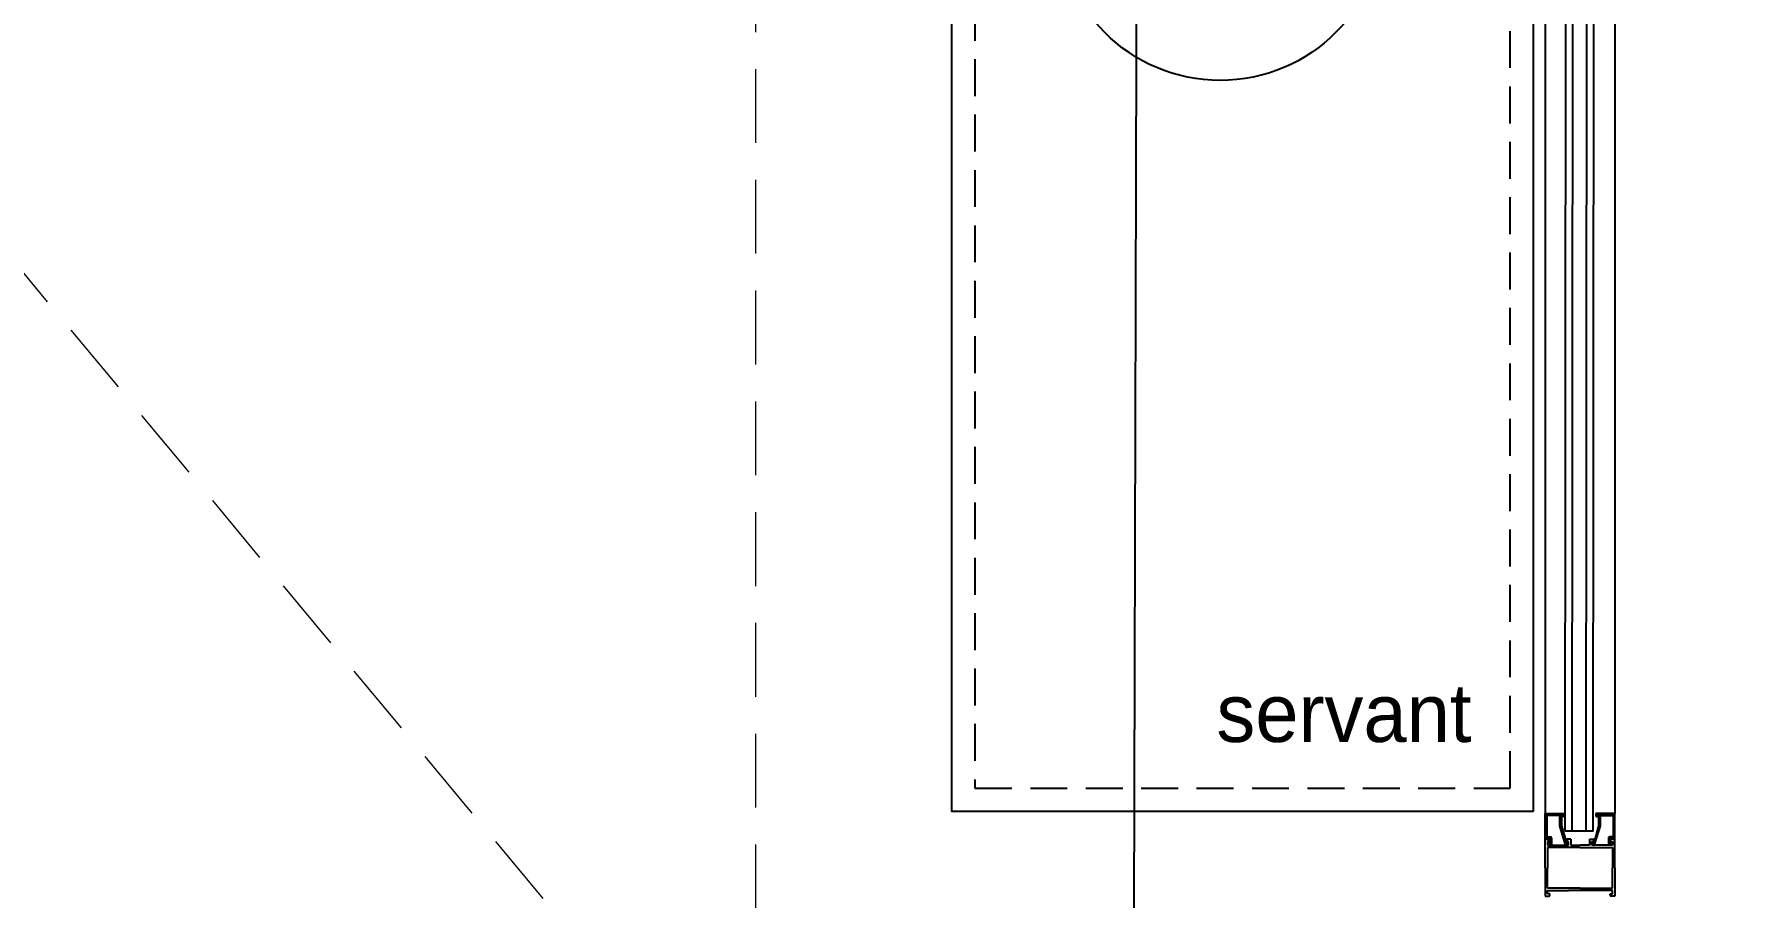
# Model space of a CAD drawing. Header units: millimetres. Extents: x 106699 to 122058, y 158555 to 162844.
# Drawn here: x 115757.3 to 115904.2, y 160169 to 160243.3 of the extents above; entities that cross this region are included whole.
import ezdxf

# ---------------------------------------------------------------- set-up
doc = ezdxf.new("R2010")
doc.units = ezdxf.units.MM
doc.linetypes.add('$0$4+1 daire_(K) TİP A - C BLOK$0$4+1 (K) 1$0$3+1 daire1$0$131121 243C_L00F00(plan)$0$HIDDEN2', pattern=[4.7625, 3.175, -1.5875])
doc.linetypes.add('1+1 TİP C$0$1+1 TİP C$0$A BLOK 2+1 TİP A$0$A BLOK 2+1 TİP A$0$A Blok TİP-6 (2+1)$0$HIDDEN', pattern=[9.525, 6.35, -3.175])
for name, color, linetype in [('300_Z4_FCD_F03$0$0-LNS-VL8', 252, 'Continuous'), ('300_Z4_FCD_F03$0$3-EXT-PRF', 231, 'Continuous'), ('300_Z4_FCD_F03$0$3-OPN-GLS', 4, 'Continuous')]:
    doc.layers.add(name, color=color, linetype=linetype)
doc.layers.add('300_Z4_STR_F03$0$AUDIT_D_220920114151-103', color=251, linetype='Continuous', lineweight=5)
doc.layers.add('no3_kutu profil gorunus', color=8, linetype='Continuous', lineweight=0)
doc.layers.add('area', color=200, linetype='Continuous', plot=False)
doc.styles.add('ATG_ROMANS', font='GOTHIC.TTF', dxfattribs={"width": 0.75})
doc.styles.get("Standard").update_dxf_attribs({"font": 'arial.ttf'})

# ---------------------------------------------------------------- blocks, each defined once
blk = doc.blocks.new('ÇEÇEVE')
at = {"layer": '300_Z4_FCD_F03$0$0-LNS-VL8'}
for p, q in [((104469.88, 177893.89), (104374.09, 177893.89)), ((104469.88, 177887.89), (104374.09, 177887.89))]:
    blk.add_line(p, q, dxfattribs=at)
at = {"layer": '300_Z4_FCD_F03$0$3-EXT-PRF'}
for p, q in [((104367, 177893.89), (104367, 177893.59)), ((104369.45, 177893.89), (104367, 177893.89)), ((104367.2, 177893.69), (104367.5, 177893.69)), ((104367.2, 177893.49), (104367.2, 177893.69)), ((104367.5, 177893.69), (104367.5, 177891.89)), ((104367.7, 177893.69), (104369.45, 177893.69)), ((104367.7, 177890.89), (104367.7, 177893.69)), ((104369.45, 177893.89), (104371.9, 177893.89)), ((104371.2, 177893.69), (104369.45, 177893.69)), ((104371.2, 177890.89), (104371.2, 177893.69)), ((104371.7, 177893.69), (104371.4, 177893.69)), ((104371.4, 177893.69), (104371.4, 177891.89)), ((104371.7, 177893.49), (104371.7, 177893.69)), ((104371.9, 177893.89), (104371.9, 177893.59)), ((104371.9, 177893.74), (104371.9, 177893.89)), ((104371.9, 177893.89), (104374.1, 177893.89)), ((104372.1, 177893.68), (104371.9, 177893.88)), ((104372.1, 177893.67), (104371.9, 177893.87)), ((104372.1, 177893.65), (104371.9, 177893.85)), ((104372.1, 177893.63), (104371.9, 177893.83)), ((104372.1, 177893.61), (104371.9, 177893.81)), ((104372.1, 177893.6), (104371.9, 177893.8)), ((104371.94, 177893.74), (104371.9, 177893.78)), ((104371.92, 177893.74), (104371.9, 177893.76)), ((104371.9, 177893.74), (104371.9, 177893.74)), ((104371.95, 177893.74), (104371.9, 177893.74)), ((104372.1, 177893.7), (104371.91, 177893.89)), ((104372.1, 177893.72), (104371.93, 177893.89)), ((104372.1, 177893.74), (104371.95, 177893.89)), ((104371.95, 177893.48), (104371.95, 177893.74)), ((104372.1, 177893.58), (104371.95, 177893.73)), ((104372.1, 177893.56), (104371.95, 177893.71)), ((104372.1, 177893.54), (104371.95, 177893.69)), ((104372.1, 177893.53), (104371.95, 177893.68)), ((104372.1, 177893.51), (104371.95, 177893.66)), ((104372.12, 177893.74), (104371.97, 177893.89)), ((104372.13, 177893.74), (104371.98, 177893.89)), ((104372.15, 177893.74), (104372, 177893.89)), ((104372.17, 177893.74), (104372.02, 177893.89)), ((104372.19, 177893.74), (104372.04, 177893.89)), ((104372.21, 177893.74), (104372.06, 177893.89)), ((104372.22, 177893.74), (104372.07, 177893.89)), ((104372.24, 177893.74), (104372.09, 177893.89)), ((104373.95, 177893.74), (104372.1, 177893.74)), ((104372.1, 177893.74), (104372.1, 177893.43)), ((104372.26, 177893.74), (104372.11, 177893.89)), ((104372.28, 177893.74), (104372.13, 177893.89)), ((104372.29, 177893.74), (104372.14, 177893.89)), ((104372.31, 177893.74), (104372.16, 177893.89)), ((104372.33, 177893.74), (104372.18, 177893.89)), ((104372.35, 177893.74), (104372.2, 177893.89)), ((104372.36, 177893.74), (104372.21, 177893.89)), ((104372.38, 177893.74), (104372.23, 177893.89)), ((104372.4, 177893.74), (104372.25, 177893.89)), ((104372.42, 177893.74), (104372.27, 177893.89)), ((104372.44, 177893.74), (104372.29, 177893.89)), ((104372.45, 177893.74), (104372.3, 177893.89)), ((104372.47, 177893.74), (104372.32, 177893.89)), ((104372.49, 177893.74), (104372.34, 177893.89)), ((104372.51, 177893.74), (104372.36, 177893.89)), ((104372.52, 177893.74), (104372.37, 177893.89)), ((104372.54, 177893.74), (104372.39, 177893.89)), ((104372.56, 177893.74), (104372.41, 177893.89)), ((104372.58, 177893.74), (104372.43, 177893.89)), ((104372.59, 177893.74), (104372.44, 177893.89)), ((104372.61, 177893.74), (104372.46, 177893.89)), ((104372.63, 177893.74), (104372.48, 177893.89)), ((104372.65, 177893.74), (104372.5, 177893.89)), ((104372.66, 177893.74), (104372.51, 177893.89)), ((104372.68, 177893.74), (104372.53, 177893.89)), ((104372.7, 177893.74), (104372.55, 177893.89)), ((104372.72, 177893.74), (104372.57, 177893.89)), ((104372.74, 177893.74), (104372.59, 177893.89)), ((104372.75, 177893.74), (104372.6, 177893.89)), ((104372.77, 177893.74), (104372.62, 177893.89)), ((104372.79, 177893.74), (104372.64, 177893.89)), ((104372.81, 177893.74), (104372.66, 177893.89)), ((104372.82, 177893.74), (104372.67, 177893.89)), ((104372.84, 177893.74), (104372.69, 177893.89)), ((104372.86, 177893.74), (104372.71, 177893.89)), ((104372.88, 177893.74), (104372.73, 177893.89)), ((104372.89, 177893.74), (104372.74, 177893.89)), ((104372.91, 177893.74), (104372.76, 177893.89)), ((104372.93, 177893.74), (104372.78, 177893.89)), ((104372.95, 177893.74), (104372.8, 177893.89)), ((104372.97, 177893.74), (104372.82, 177893.89)), ((104372.98, 177893.74), (104372.83, 177893.89)), ((104373, 177893.74), (104372.85, 177893.89)), ((104373.02, 177893.74), (104372.87, 177893.89)), ((104373.04, 177893.74), (104372.89, 177893.89)), ((104373.05, 177893.74), (104372.9, 177893.89)), ((104373.07, 177893.74), (104372.92, 177893.89)), ((104373.09, 177893.74), (104372.94, 177893.89)), ((104373.11, 177893.74), (104372.96, 177893.89)), ((104373.12, 177893.74), (104372.97, 177893.89)), ((104373.14, 177893.74), (104372.99, 177893.89)), ((104373.16, 177893.74), (104373.01, 177893.89)), ((104373.18, 177893.74), (104373.03, 177893.89)), ((104373.2, 177893.74), (104373.05, 177893.89)), ((104373.21, 177893.74), (104373.06, 177893.89)), ((104373.23, 177893.74), (104373.08, 177893.89)), ((104373.25, 177893.74), (104373.1, 177893.89)), ((104373.27, 177893.74), (104373.12, 177893.89)), ((104373.28, 177893.74), (104373.13, 177893.89)), ((104373.3, 177893.74), (104373.15, 177893.89)), ((104373.32, 177893.74), (104373.17, 177893.89)), ((104373.34, 177893.74), (104373.19, 177893.89)), ((104373.35, 177893.74), (104373.2, 177893.89)), ((104373.37, 177893.74), (104373.22, 177893.89)), ((104373.39, 177893.74), (104373.24, 177893.89)), ((104373.41, 177893.74), (104373.26, 177893.89)), ((104373.43, 177893.74), (104373.28, 177893.89)), ((104373.44, 177893.74), (104373.29, 177893.89)), ((104373.46, 177893.74), (104373.31, 177893.89)), ((104373.48, 177893.74), (104373.33, 177893.89)), ((104373.5, 177893.74), (104373.35, 177893.89)), ((104373.51, 177893.74), (104373.36, 177893.89)), ((104373.53, 177893.74), (104373.38, 177893.89)), ((104373.55, 177893.74), (104373.4, 177893.89)), ((104373.57, 177893.74), (104373.42, 177893.89)), ((104373.58, 177893.74), (104373.43, 177893.89)), ((104373.6, 177893.74), (104373.45, 177893.89)), ((104373.62, 177893.74), (104373.47, 177893.89)), ((104373.64, 177893.74), (104373.49, 177893.89)), ((104373.65, 177893.74), (104373.5, 177893.89)), ((104373.67, 177893.74), (104373.52, 177893.89)), ((104373.69, 177893.74), (104373.54, 177893.89)), ((104373.71, 177893.74), (104373.56, 177893.89)), ((104373.73, 177893.74), (104373.58, 177893.89)), ((104373.74, 177893.74), (104373.59, 177893.89)), ((104373.76, 177893.74), (104373.61, 177893.89)), ((104373.78, 177893.74), (104373.63, 177893.89)), ((104373.8, 177893.74), (104373.65, 177893.89)), ((104373.81, 177893.74), (104373.66, 177893.89)), ((104373.83, 177893.74), (104373.68, 177893.89)), ((104373.85, 177893.74), (104373.7, 177893.89)), ((104373.87, 177893.74), (104373.72, 177893.89)), ((104373.88, 177893.74), (104373.73, 177893.89)), ((104373.9, 177893.74), (104373.75, 177893.89)), ((104373.92, 177893.74), (104373.77, 177893.89)), ((104373.94, 177893.74), (104373.79, 177893.89)), ((104374.1, 177893.59), (104373.81, 177893.89)), ((104374.1, 177893.61), (104373.82, 177893.89)), ((104374.1, 177893.63), (104373.84, 177893.89)), ((104374.1, 177893.65), (104373.86, 177893.89)), ((104374.1, 177893.66), (104373.88, 177893.89)), ((104374.1, 177893.68), (104373.89, 177893.89)), ((104374.1, 177893.7), (104373.91, 177893.89)), ((104374.1, 177893.72), (104373.93, 177893.89)), ((104374.1, 177893.74), (104373.95, 177893.89)), ((104373.95, 177892.64), (104373.95, 177893.74)), ((104374.1, 177893.58), (104373.95, 177893.73)), ((104374.1, 177893.56), (104373.95, 177893.71)), ((104374.1, 177893.54), (104373.95, 177893.69)), ((104374.1, 177893.52), (104373.95, 177893.67)), ((104374.1, 177893.51), (104373.95, 177893.66)), ((104374.1, 177893.75), (104373.96, 177893.89)), ((104374.1, 177893.77), (104373.98, 177893.89)), ((104374.1, 177893.79), (104374, 177893.89)), ((104374.1, 177893.81), (104374.02, 177893.89)), ((104374.1, 177893.82), (104374.04, 177893.89)), ((104374.1, 177893.84), (104374.05, 177893.89)), ((104374.1, 177893.86), (104374.07, 177893.89)), ((104374.1, 177893.88), (104374.09, 177893.89)), ((104374.1, 177893.89), (104374.1, 177892.24)), ((104367.1, 177893.49), (104367.2, 177893.49)), ((104371.43, 177893.4), (104371.62, 177893.58)), ((104371.5, 177893.33), (104371.43, 177893.4)), ((104371.43, 177893.38), (104371.43, 177893.4)), ((104371.48, 177893.33), (104371.43, 177893.38)), ((104371.46, 177893.33), (104371.43, 177893.36)), ((104371.43, 177892.13), (104373.05, 177892.64)), ((104371.52, 177893.33), (104371.44, 177893.41)), ((104371.54, 177893.33), (104371.45, 177893.42)), ((104371.55, 177893.33), (104371.46, 177893.43)), ((104371.57, 177893.33), (104371.47, 177893.43)), ((104371.59, 177893.33), (104371.48, 177893.44)), ((104372, 177893.33), (104371.48, 177893.33)), ((104371.63, 177893.33), (104371.49, 177893.46)), ((104371.61, 177893.33), (104371.49, 177893.45)), ((104371.64, 177893.33), (104371.5, 177893.47)), ((104371.66, 177893.33), (104371.51, 177893.48)), ((104371.68, 177893.33), (104371.52, 177893.49)), ((104371.7, 177893.33), (104371.53, 177893.49)), ((104371.71, 177893.33), (104371.54, 177893.5)), ((104371.73, 177893.33), (104371.55, 177893.51)), ((104371.75, 177893.33), (104371.56, 177893.52)), ((104371.77, 177893.33), (104371.57, 177893.53)), ((104371.78, 177893.33), (104371.58, 177893.54)), ((104371.8, 177893.33), (104371.59, 177893.55)), ((104371.82, 177893.33), (104371.59, 177893.55)), ((104371.68, 177892.09), (104371.59, 177892.18)), ((104371.67, 177893.5), (104371.6, 177893.56)), ((104371.69, 177892.09), (104371.6, 177892.19)), ((104371.64, 177893.54), (104371.61, 177893.57)), ((104371.62, 177893.58), (104371.68, 177893.48)), ((104371.71, 177892.1), (104371.62, 177892.19)), ((104371.72, 177892.1), (104371.63, 177892.19)), ((104371.74, 177892.11), (104371.64, 177892.2)), ((104371.75, 177892.11), (104371.66, 177892.2)), ((104371.76, 177892.11), (104371.67, 177892.21)), ((104371.68, 177893.48), (104371.95, 177893.48)), ((104373.05, 177892.49), (104371.68, 177892.09)), ((104371.78, 177892.12), (104371.68, 177892.21)), ((104371.84, 177893.33), (104371.69, 177893.48)), ((104371.8, 177893.49), (104371.7, 177893.49)), ((104371.79, 177892.12), (104371.7, 177892.21)), ((104371.86, 177893.33), (104371.71, 177893.48)), ((104371.8, 177892.13), (104371.71, 177892.22)), ((104371.87, 177893.33), (104371.72, 177893.48)), ((104371.82, 177892.13), (104371.72, 177892.22)), ((104371.89, 177893.33), (104371.74, 177893.48)), ((104371.83, 177892.13), (104371.74, 177892.23)), ((104371.85, 177892.14), (104371.75, 177892.23)), ((104371.91, 177893.33), (104371.76, 177893.48)), ((104371.86, 177892.14), (104371.76, 177892.24)), ((104371.93, 177893.33), (104371.78, 177893.48)), ((104371.87, 177892.15), (104371.78, 177892.24)), ((104371.94, 177893.33), (104371.79, 177893.48)), ((104371.89, 177892.15), (104371.79, 177892.24)), ((104371.96, 177893.33), (104371.81, 177893.48)), ((104371.9, 177892.15), (104371.81, 177892.25)), ((104371.91, 177892.16), (104371.82, 177892.25)), ((104371.98, 177893.33), (104371.83, 177893.48)), ((104371.93, 177892.16), (104371.83, 177892.26)), ((104372, 177893.33), (104371.85, 177893.48)), ((104371.94, 177892.17), (104371.85, 177892.26)), ((104372.01, 177893.33), (104371.86, 177893.48)), ((104371.95, 177892.17), (104371.86, 177892.27)), ((104371.97, 177892.17), (104371.87, 177892.27)), ((104372.03, 177893.33), (104371.88, 177893.48)), ((104371.98, 177892.18), (104371.89, 177892.27)), ((104372.04, 177893.34), (104371.9, 177893.48)), ((104372, 177892.18), (104371.9, 177892.28)), ((104372.01, 177892.19), (104371.91, 177892.28)), ((104372.05, 177893.34), (104371.92, 177893.48)), ((104372.02, 177892.19), (104371.93, 177892.29)), ((104372.06, 177893.35), (104371.94, 177893.48)), ((104372.04, 177892.19), (104371.94, 177892.29)), ((104372.1, 177893.49), (104371.95, 177893.64)), ((104372.1, 177893.47), (104371.95, 177893.62)), ((104372.1, 177893.46), (104371.95, 177893.61)), ((104372.1, 177893.44), (104371.95, 177893.59)), ((104372.1, 177893.42), (104371.95, 177893.57)), ((104372.1, 177893.41), (104371.95, 177893.55)), ((104372.09, 177893.39), (104371.95, 177893.53)), ((104372.09, 177893.38), (104371.95, 177893.52)), ((104372.08, 177893.37), (104371.95, 177893.5)), ((104372.07, 177893.36), (104371.95, 177893.48)), ((104372.05, 177892.2), (104371.95, 177892.3)), ((104372.06, 177892.2), (104371.97, 177892.3)), ((104372.08, 177892.21), (104371.98, 177892.3)), ((104372.09, 177892.21), (104371.99, 177892.31)), ((104372.11, 177892.21), (104372.01, 177892.31)), ((104372.12, 177892.22), (104372.02, 177892.32)), ((104372.13, 177892.22), (104372.03, 177892.32)), ((104372.15, 177892.23), (104372.05, 177892.32)), ((104372.16, 177892.23), (104372.06, 177892.33)), ((104372.17, 177892.23), (104372.07, 177892.33)), ((104372.19, 177892.24), (104372.09, 177892.34)), ((104372.2, 177892.24), (104372.1, 177892.34)), ((104372.21, 177892.25), (104372.11, 177892.35)), ((104372.23, 177892.25), (104372.13, 177892.35)), ((104372.24, 177892.25), (104372.14, 177892.35)), ((104372.26, 177892.26), (104372.15, 177892.36)), ((104372.27, 177892.26), (104372.17, 177892.36)), ((104372.28, 177892.27), (104372.18, 177892.37)), ((104372.3, 177892.27), (104372.2, 177892.37)), ((104372.31, 177892.27), (104372.21, 177892.38)), ((104372.32, 177892.28), (104372.22, 177892.38)), ((104372.34, 177892.28), (104372.24, 177892.38)), ((104372.35, 177892.29), (104372.25, 177892.39)), ((104372.37, 177892.29), (104372.26, 177892.39)), ((104372.38, 177892.29), (104372.28, 177892.4)), ((104372.39, 177892.3), (104372.29, 177892.4)), ((104372.41, 177892.3), (104372.3, 177892.4)), ((104372.42, 177892.31), (104372.32, 177892.41)), ((104372.43, 177892.31), (104372.33, 177892.41)), ((104372.45, 177892.31), (104372.34, 177892.42)), ((104372.46, 177892.32), (104372.36, 177892.42)), ((104372.47, 177892.32), (104372.37, 177892.43)), ((104372.49, 177892.33), (104372.38, 177892.43)), ((104372.5, 177892.33), (104372.4, 177892.43)), ((104372.52, 177892.33), (104372.41, 177892.44)), ((104372.53, 177892.34), (104372.42, 177892.44)), ((104372.54, 177892.34), (104372.44, 177892.45)), ((104372.56, 177892.35), (104372.45, 177892.45)), ((104372.57, 177892.35), (104372.46, 177892.46)), ((104372.58, 177892.35), (104372.48, 177892.46)), ((104372.6, 177892.36), (104372.49, 177892.46)), ((104372.61, 177892.36), (104372.5, 177892.47)), ((104372.63, 177892.37), (104372.52, 177892.47)), ((104372.64, 177892.37), (104372.53, 177892.48)), ((104372.65, 177892.37), (104372.55, 177892.48)), ((104372.67, 177892.38), (104372.56, 177892.49)), ((104372.68, 177892.38), (104372.57, 177892.49)), ((104372.69, 177892.39), (104372.59, 177892.49)), ((104372.71, 177892.39), (104372.6, 177892.5)), ((104372.72, 177892.39), (104372.61, 177892.5)), ((104372.73, 177892.4), (104372.63, 177892.51)), ((104372.75, 177892.4), (104372.64, 177892.51)), ((104372.76, 177892.41), (104372.65, 177892.51)), ((104372.78, 177892.41), (104372.67, 177892.52)), ((104372.79, 177892.41), (104372.68, 177892.52)), ((104372.8, 177892.42), (104372.69, 177892.53)), ((104372.82, 177892.42), (104372.71, 177892.53)), ((104372.83, 177892.43), (104372.72, 177892.54)), ((104372.84, 177892.43), (104372.73, 177892.54)), ((104372.86, 177892.43), (104372.75, 177892.54)), ((104372.87, 177892.44), (104372.76, 177892.55)), ((104372.89, 177892.44), (104372.77, 177892.55)), ((104372.9, 177892.45), (104372.79, 177892.56)), ((104372.91, 177892.45), (104372.8, 177892.56)), ((104372.93, 177892.45), (104372.81, 177892.57)), ((104372.94, 177892.46), (104372.83, 177892.57)), ((104372.95, 177892.46), (104372.84, 177892.57)), ((104372.97, 177892.47), (104372.85, 177892.58)), ((104372.98, 177892.47), (104372.87, 177892.58)), ((104372.99, 177892.47), (104372.88, 177892.59)), ((104373.01, 177892.48), (104372.89, 177892.59)), ((104373.02, 177892.48), (104372.91, 177892.59)), ((104373.04, 177892.49), (104372.92, 177892.6)), ((104373.05, 177892.49), (104372.94, 177892.6)), ((104373.07, 177892.49), (104372.95, 177892.61)), ((104373.08, 177892.49), (104372.96, 177892.61)), ((104373.1, 177892.49), (104372.98, 177892.62)), ((104373.12, 177892.49), (104372.99, 177892.62)), ((104373.14, 177892.49), (104373, 177892.62)), ((104373.15, 177892.49), (104373.02, 177892.63)), ((104373.17, 177892.49), (104373.03, 177892.63)), ((104373.19, 177892.49), (104373.04, 177892.64)), ((104373.05, 177892.64), (104373.15, 177892.64)), ((104373.85, 177892.49), (104373.05, 177892.49)), ((104373.21, 177892.49), (104373.06, 177892.64)), ((104373.23, 177892.49), (104373.08, 177892.64)), ((104373.24, 177892.49), (104373.09, 177892.64)), ((104373.26, 177892.49), (104373.11, 177892.64)), ((104373.28, 177892.49), (104373.13, 177892.64)), ((104373.3, 177892.49), (104373.15, 177892.64)), ((104373.15, 177892.64), (104373.95, 177892.64)), ((104373.31, 177892.49), (104373.16, 177892.64)), ((104373.33, 177892.49), (104373.18, 177892.64)), ((104373.35, 177892.49), (104373.2, 177892.64)), ((104373.37, 177892.49), (104373.22, 177892.64)), ((104373.38, 177892.49), (104373.23, 177892.64)), ((104373.4, 177892.49), (104373.25, 177892.64)), ((104373.42, 177892.49), (104373.27, 177892.64)), ((104373.44, 177892.49), (104373.29, 177892.64)), ((104373.46, 177892.49), (104373.31, 177892.64)), ((104373.47, 177892.49), (104373.32, 177892.64)), ((104373.49, 177892.49), (104373.34, 177892.64)), ((104373.51, 177892.49), (104373.36, 177892.64)), ((104373.53, 177892.49), (104373.38, 177892.64)), ((104373.54, 177892.49), (104373.39, 177892.64)), ((104373.56, 177892.49), (104373.41, 177892.64)), ((104373.58, 177892.49), (104373.43, 177892.64)), ((104373.6, 177892.49), (104373.45, 177892.64)), ((104373.61, 177892.49), (104373.46, 177892.64)), ((104373.63, 177892.49), (104373.48, 177892.64)), ((104373.65, 177892.49), (104373.5, 177892.64)), ((104373.67, 177892.49), (104373.52, 177892.64)), ((104373.69, 177892.49), (104373.54, 177892.64)), ((104373.7, 177892.49), (104373.55, 177892.64)), ((104373.72, 177892.49), (104373.57, 177892.64)), ((104373.74, 177892.49), (104373.59, 177892.64)), ((104373.76, 177892.49), (104373.61, 177892.64)), ((104373.77, 177892.49), (104373.62, 177892.64)), ((104373.79, 177892.49), (104373.64, 177892.64)), ((104373.81, 177892.49), (104373.66, 177892.64)), ((104373.83, 177892.49), (104373.68, 177892.64)), ((104373.84, 177892.49), (104373.69, 177892.64)), ((104374.1, 177892.25), (104373.71, 177892.64)), ((104374.1, 177892.27), (104373.73, 177892.64)), ((104374.1, 177892.29), (104373.75, 177892.64)), ((104374.1, 177892.3), (104373.76, 177892.64)), ((104374.1, 177892.32), (104373.78, 177892.64)), ((104374.1, 177892.34), (104373.8, 177892.64)), ((104374.1, 177892.36), (104373.82, 177892.64)), ((104374.1, 177892.37), (104373.84, 177892.64)), ((104374.1, 177892.39), (104373.85, 177892.64)), ((104373.85, 177892.31), (104373.85, 177892.49)), ((104374.09, 177892.24), (104373.85, 177892.48)), ((104374.08, 177892.24), (104373.85, 177892.47)), ((104374.06, 177892.24), (104373.85, 177892.45)), ((104374.04, 177892.24), (104373.85, 177892.43)), ((104374.02, 177892.24), (104373.85, 177892.41)), ((104374.01, 177892.24), (104373.85, 177892.39)), ((104373.99, 177892.24), (104373.85, 177892.38)), ((104373.97, 177892.24), (104373.85, 177892.36)), ((104373.95, 177892.24), (104373.85, 177892.34)), ((104373.94, 177892.24), (104373.85, 177892.32)), ((104373.92, 177892.24), (104373.85, 177892.31)), ((104373.89, 177892.25), (104373.86, 177892.28)), ((104374.1, 177892.41), (104373.87, 177892.64)), ((104374.1, 177892.43), (104373.89, 177892.64)), ((104374.1, 177892.45), (104373.91, 177892.64)), ((104374.1, 177892.46), (104373.92, 177892.64)), ((104374.1, 177892.24), (104373.93, 177892.24)), ((104374.1, 177892.48), (104373.94, 177892.64)), ((104374.1, 177893.49), (104373.95, 177893.64)), ((104374.1, 177893.47), (104373.95, 177893.62)), ((104374.1, 177893.45), (104373.95, 177893.6)), ((104374.1, 177893.44), (104373.95, 177893.59)), ((104374.1, 177893.42), (104373.95, 177893.57)), ((104374.1, 177893.4), (104373.95, 177893.55)), ((104374.1, 177893.38), (104373.95, 177893.53)), ((104374.1, 177893.36), (104373.95, 177893.51)), ((104374.1, 177893.35), (104373.95, 177893.5)), ((104374.1, 177893.33), (104373.95, 177893.48)), ((104374.1, 177893.31), (104373.95, 177893.46)), ((104374.1, 177893.29), (104373.95, 177893.44)), ((104374.1, 177893.28), (104373.95, 177893.43)), ((104374.1, 177893.26), (104373.95, 177893.41)), ((104374.1, 177893.24), (104373.95, 177893.39)), ((104374.1, 177893.22), (104373.95, 177893.37)), ((104374.1, 177893.21), (104373.95, 177893.36)), ((104374.1, 177893.19), (104373.95, 177893.34)), ((104374.1, 177893.17), (104373.95, 177893.32)), ((104374.1, 177893.15), (104373.95, 177893.3)), ((104374.1, 177893.13), (104373.95, 177893.28)), ((104374.1, 177893.12), (104373.95, 177893.27)), ((104374.1, 177893.1), (104373.95, 177893.25)), ((104374.1, 177893.08), (104373.95, 177893.23)), ((104374.1, 177893.06), (104373.95, 177893.21)), ((104374.1, 177893.05), (104373.95, 177893.2)), ((104374.1, 177893.03), (104373.95, 177893.18)), ((104374.1, 177893.01), (104373.95, 177893.16)), ((104374.1, 177892.99), (104373.95, 177893.14)), ((104374.1, 177892.98), (104373.95, 177893.13)), ((104374.1, 177892.96), (104373.95, 177893.11)), ((104374.1, 177892.94), (104373.95, 177893.09)), ((104374.1, 177892.92), (104373.95, 177893.07)), ((104374.1, 177892.9), (104373.95, 177893.05)), ((104374.1, 177892.89), (104373.95, 177893.04)), ((104374.1, 177892.87), (104373.95, 177893.02)), ((104374.1, 177892.85), (104373.95, 177893)), ((104374.1, 177892.83), (104373.95, 177892.98)), ((104374.1, 177892.82), (104373.95, 177892.97)), ((104374.1, 177892.8), (104373.95, 177892.95)), ((104374.1, 177892.78), (104373.95, 177892.93)), ((104374.1, 177892.76), (104373.95, 177892.91)), ((104374.1, 177892.75), (104373.95, 177892.9)), ((104374.1, 177892.73), (104373.95, 177892.88)), ((104374.1, 177892.71), (104373.95, 177892.86)), ((104374.1, 177892.69), (104373.95, 177892.84)), ((104374.1, 177892.67), (104373.95, 177892.82)), ((104374.1, 177892.66), (104373.95, 177892.81)), ((104374.1, 177892.64), (104373.95, 177892.79)), ((104374.1, 177892.62), (104373.95, 177892.77)), ((104374.1, 177892.6), (104373.95, 177892.75)), ((104374.1, 177892.59), (104373.95, 177892.74)), ((104374.1, 177892.57), (104373.95, 177892.72)), ((104374.1, 177892.55), (104373.95, 177892.7)), ((104374.1, 177892.53), (104373.95, 177892.68)), ((104374.1, 177892.52), (104373.95, 177892.67)), ((104374.1, 177892.5), (104373.95, 177892.65)), ((104367.5, 177888.09), (104367.5, 177891.89)), ((104367.7, 177890.89), (104367.7, 177888.09)), ((104371.2, 177890.89), (104371.2, 177888.09)), ((104371.4, 177890.92), (104371.37, 177890.89)), ((104371.4, 177890.86), (104371.37, 177890.89)), ((104371.47, 177892.04), (104371.4, 177892.1)), ((104371.45, 177892.04), (104371.4, 177892.09)), ((104371.4, 177892.05), (104371.4, 177892.09)), ((104371.42, 177892.05), (104371.4, 177892.07)), ((104371.4, 177892.05), (104371.4, 177892.05)), ((104371.68, 177891.99), (104371.4, 177892.05)), ((104371.4, 177891.89), (104371.7, 177891.89)), ((104371.9, 177891.69), (104371.4, 177891.69)), ((104371.4, 177891.69), (104371.4, 177890.92)), ((104371.4, 177890.09), (104371.4, 177890.86)), ((104371.49, 177892.03), (104371.41, 177892.11)), ((104371.52, 177892.03), (104371.42, 177892.12)), ((104371.54, 177892.02), (104371.43, 177892.13)), ((104371.56, 177892.02), (104371.44, 177892.13)), ((104371.58, 177892.01), (104371.46, 177892.14)), ((104371.61, 177892.01), (104371.47, 177892.14)), ((104371.63, 177892), (104371.48, 177892.15)), ((104371.65, 177892), (104371.5, 177892.15)), ((104371.67, 177891.99), (104371.51, 177892.16)), ((104371.68, 177892), (104371.52, 177892.16)), ((104371.68, 177892.02), (104371.54, 177892.16)), ((104371.68, 177892.04), (104371.55, 177892.17)), ((104371.68, 177892.05), (104371.56, 177892.17)), ((104371.68, 177892.07), (104371.58, 177892.18)), ((104371.68, 177892.09), (104371.68, 177891.99)), ((104371.7, 177891.89), (104371.7, 177892.09)), ((104371.8, 177892.09), (104371.7, 177892.09)), ((104371.9, 177891.69), (104371.9, 177891.99)), ((104371.9, 177890.09), (104371.4, 177890.09)), ((104371.4, 177889.89), (104371.7, 177889.89)), ((104371.4, 177888.09), (104371.4, 177889.89)), ((104371.68, 177889.79), (104371.4, 177889.73)), ((104371.45, 177889.74), (104371.4, 177889.69)), ((104371.47, 177889.74), (104371.4, 177889.68)), ((104371.4, 177889.73), (104371.4, 177889.73)), ((104371.42, 177889.73), (104371.4, 177889.71)), ((104371.4, 177889.73), (104371.4, 177889.69)), ((104371.49, 177889.75), (104371.41, 177889.67)), ((104371.52, 177889.75), (104371.42, 177889.66)), ((104371.54, 177889.76), (104371.43, 177889.65)), ((104371.43, 177889.65), (104373.05, 177889.14)), ((104371.56, 177889.76), (104371.44, 177889.65)), ((104371.58, 177889.77), (104371.46, 177889.64)), ((104371.61, 177889.77), (104371.47, 177889.64)), ((104371.63, 177889.78), (104371.48, 177889.63)), ((104371.65, 177889.78), (104371.5, 177889.63)), ((104371.67, 177889.79), (104371.51, 177889.62)), ((104371.68, 177889.78), (104371.52, 177889.62)), ((104371.68, 177889.76), (104371.54, 177889.62)), ((104371.68, 177889.74), (104371.55, 177889.61)), ((104371.68, 177889.73), (104371.56, 177889.61)), ((104371.68, 177889.71), (104371.58, 177889.6)), ((104371.68, 177889.69), (104371.59, 177889.6)), ((104371.69, 177889.69), (104371.6, 177889.59)), ((104371.71, 177889.68), (104371.62, 177889.59)), ((104371.72, 177889.68), (104371.63, 177889.59)), ((104371.74, 177889.67), (104371.64, 177889.58)), ((104371.75, 177889.67), (104371.66, 177889.58)), ((104371.76, 177889.67), (104371.67, 177889.57)), ((104371.68, 177889.69), (104371.68, 177889.79)), ((104373.05, 177889.29), (104371.68, 177889.69)), ((104371.78, 177889.66), (104371.68, 177889.57)), ((104371.7, 177889.89), (104371.7, 177889.69)), ((104371.8, 177889.69), (104371.7, 177889.69)), ((104371.79, 177889.66), (104371.7, 177889.56)), ((104371.8, 177889.65), (104371.71, 177889.56)), ((104371.82, 177889.65), (104371.72, 177889.56)), ((104371.83, 177889.65), (104371.74, 177889.55)), ((104371.85, 177889.64), (104371.75, 177889.55)), ((104371.86, 177889.64), (104371.76, 177889.54)), ((104371.87, 177889.63), (104371.78, 177889.54)), ((104371.89, 177889.63), (104371.79, 177889.54)), ((104371.9, 177889.63), (104371.81, 177889.53)), ((104371.91, 177889.62), (104371.82, 177889.53)), ((104371.93, 177889.62), (104371.83, 177889.52)), ((104371.94, 177889.61), (104371.85, 177889.52)), ((104371.95, 177889.61), (104371.86, 177889.51)), ((104371.97, 177889.61), (104371.87, 177889.51)), ((104371.98, 177889.6), (104371.89, 177889.51)), ((104371.9, 177890.09), (104371.9, 177889.79)), ((104372, 177889.6), (104371.9, 177889.5)), ((104372.01, 177889.59), (104371.91, 177889.5)), ((104372.02, 177889.59), (104371.93, 177889.49)), ((104372.04, 177889.59), (104371.94, 177889.49)), ((104372.05, 177889.58), (104371.95, 177889.48)), ((104372.06, 177889.58), (104371.97, 177889.48)), ((104372.08, 177889.57), (104371.98, 177889.48)), ((104372.09, 177889.57), (104371.99, 177889.47)), ((104372.11, 177889.57), (104372.01, 177889.47)), ((104372.12, 177889.56), (104372.02, 177889.46)), ((104372.13, 177889.56), (104372.03, 177889.46)), ((104372.15, 177889.55), (104372.05, 177889.46)), ((104372.16, 177889.55), (104372.06, 177889.45)), ((104372.17, 177889.55), (104372.07, 177889.45)), ((104372.19, 177889.54), (104372.09, 177889.44)), ((104372.2, 177889.54), (104372.1, 177889.44)), ((104372.21, 177889.53), (104372.11, 177889.43)), ((104372.23, 177889.53), (104372.13, 177889.43)), ((104372.24, 177889.53), (104372.14, 177889.43)), ((104372.26, 177889.52), (104372.15, 177889.42)), ((104372.27, 177889.52), (104372.17, 177889.42)), ((104372.28, 177889.51), (104372.18, 177889.41)), ((104372.3, 177889.51), (104372.2, 177889.41)), ((104372.31, 177889.51), (104372.21, 177889.4)), ((104372.32, 177889.5), (104372.22, 177889.4)), ((104372.34, 177889.5), (104372.24, 177889.4)), ((104372.35, 177889.49), (104372.25, 177889.39)), ((104372.37, 177889.49), (104372.26, 177889.39)), ((104372.38, 177889.49), (104372.28, 177889.38)), ((104372.39, 177889.48), (104372.29, 177889.38)), ((104372.41, 177889.48), (104372.3, 177889.37)), ((104372.42, 177889.47), (104372.32, 177889.37)), ((104372.43, 177889.47), (104372.33, 177889.37)), ((104372.45, 177889.47), (104372.34, 177889.36)), ((104372.46, 177889.46), (104372.36, 177889.36)), ((104372.47, 177889.46), (104372.37, 177889.35)), ((104372.49, 177889.45), (104372.38, 177889.35)), ((104372.5, 177889.45), (104372.4, 177889.35)), ((104372.52, 177889.45), (104372.41, 177889.34)), ((104372.53, 177889.44), (104372.42, 177889.34)), ((104372.54, 177889.44), (104372.44, 177889.33)), ((104372.56, 177889.43), (104372.45, 177889.33)), ((104372.57, 177889.43), (104372.46, 177889.32)), ((104372.58, 177889.43), (104372.48, 177889.32)), ((104372.6, 177889.42), (104372.49, 177889.32)), ((104372.61, 177889.42), (104372.5, 177889.31)), ((104372.63, 177889.41), (104372.52, 177889.31)), ((104372.64, 177889.41), (104372.53, 177889.3)), ((104372.65, 177889.41), (104372.55, 177889.3)), ((104372.67, 177889.4), (104372.56, 177889.29)), ((104372.68, 177889.4), (104372.57, 177889.29)), ((104372.69, 177889.39), (104372.59, 177889.29)), ((104372.71, 177889.39), (104372.6, 177889.28)), ((104372.72, 177889.39), (104372.61, 177889.28)), ((104372.73, 177889.38), (104372.63, 177889.27)), ((104372.75, 177889.38), (104372.64, 177889.27)), ((104372.76, 177889.37), (104372.65, 177889.26)), ((104372.78, 177889.37), (104372.67, 177889.26)), ((104372.79, 177889.37), (104372.68, 177889.26)), ((104372.8, 177889.36), (104372.69, 177889.25)), ((104372.82, 177889.36), (104372.71, 177889.25)), ((104372.83, 177889.35), (104372.72, 177889.24)), ((104372.84, 177889.35), (104372.73, 177889.24)), ((104372.86, 177889.35), (104372.75, 177889.24)), ((104372.87, 177889.34), (104372.76, 177889.23)), ((104372.89, 177889.34), (104372.77, 177889.23)), ((104372.9, 177889.33), (104372.79, 177889.22)), ((104372.91, 177889.33), (104372.8, 177889.22)), ((104372.93, 177889.33), (104372.81, 177889.21)), ((104372.94, 177889.32), (104372.83, 177889.21)), ((104372.95, 177889.32), (104372.84, 177889.21)), ((104372.97, 177889.31), (104372.85, 177889.2)), ((104372.98, 177889.31), (104372.87, 177889.2)), ((104372.99, 177889.31), (104372.88, 177889.19)), ((104373.01, 177889.3), (104372.89, 177889.19)), ((104373.02, 177889.3), (104372.91, 177889.18)), ((104373.04, 177889.29), (104372.92, 177889.18)), ((104373.05, 177889.29), (104372.94, 177889.18)), ((104373.07, 177889.29), (104372.95, 177889.17)), ((104373.08, 177889.29), (104372.96, 177889.17)), ((104373.1, 177889.29), (104372.98, 177889.16)), ((104373.12, 177889.29), (104372.99, 177889.16)), ((104373.14, 177889.29), (104373, 177889.16)), ((104373.15, 177889.29), (104373.02, 177889.15)), ((104373.17, 177889.29), (104373.03, 177889.15)), ((104373.19, 177889.29), (104373.04, 177889.14)), ((104373.85, 177889.29), (104373.05, 177889.29)), ((104373.21, 177889.29), (104373.06, 177889.14)), ((104373.23, 177889.29), (104373.08, 177889.14)), ((104373.24, 177889.29), (104373.09, 177889.14)), ((104373.26, 177889.29), (104373.11, 177889.14)), ((104373.28, 177889.29), (104373.13, 177889.14)), ((104373.3, 177889.29), (104373.15, 177889.14)), ((104373.31, 177889.29), (104373.16, 177889.14)), ((104373.33, 177889.29), (104373.18, 177889.14)), ((104373.35, 177889.29), (104373.2, 177889.14)), ((104373.37, 177889.29), (104373.22, 177889.14)), ((104373.38, 177889.29), (104373.23, 177889.14)), ((104373.4, 177889.29), (104373.25, 177889.14)), ((104373.42, 177889.29), (104373.27, 177889.14)), ((104373.44, 177889.29), (104373.29, 177889.14)), ((104373.46, 177889.29), (104373.31, 177889.14)), ((104373.47, 177889.29), (104373.32, 177889.14)), ((104373.49, 177889.29), (104373.34, 177889.14)), ((104373.51, 177889.29), (104373.36, 177889.14)), ((104373.53, 177889.29), (104373.38, 177889.14)), ((104373.54, 177889.29), (104373.39, 177889.14)), ((104373.56, 177889.29), (104373.41, 177889.14)), ((104373.58, 177889.29), (104373.43, 177889.14)), ((104373.6, 177889.29), (104373.45, 177889.14)), ((104373.61, 177889.29), (104373.46, 177889.14)), ((104373.63, 177889.29), (104373.48, 177889.14)), ((104373.65, 177889.29), (104373.5, 177889.14)), ((104373.67, 177889.29), (104373.52, 177889.14)), ((104373.69, 177889.29), (104373.54, 177889.14)), ((104373.7, 177889.29), (104373.55, 177889.14)), ((104373.72, 177889.29), (104373.57, 177889.14)), ((104373.74, 177889.29), (104373.59, 177889.14)), ((104373.76, 177889.29), (104373.61, 177889.14)), ((104373.77, 177889.29), (104373.62, 177889.14)), ((104373.79, 177889.29), (104373.64, 177889.14)), ((104373.81, 177889.29), (104373.66, 177889.14)), ((104373.83, 177889.29), (104373.68, 177889.14)), ((104373.84, 177889.29), (104373.69, 177889.14)), ((104374.1, 177889.53), (104373.71, 177889.14)), ((104374.1, 177889.51), (104373.73, 177889.14)), ((104374.1, 177889.49), (104373.75, 177889.14)), ((104374.1, 177889.48), (104373.76, 177889.14)), ((104374.1, 177889.46), (104373.78, 177889.14)), ((104374.1, 177889.44), (104373.8, 177889.14)), ((104374.1, 177889.42), (104373.82, 177889.14)), ((104374.1, 177889.41), (104373.84, 177889.14)), ((104373.92, 177889.54), (104373.85, 177889.47)), ((104373.94, 177889.54), (104373.85, 177889.46)), ((104373.95, 177889.54), (104373.85, 177889.44)), ((104373.97, 177889.54), (104373.85, 177889.42)), ((104373.99, 177889.54), (104373.85, 177889.4)), ((104374.01, 177889.54), (104373.85, 177889.39)), ((104374.02, 177889.54), (104373.85, 177889.37)), ((104374.04, 177889.54), (104373.85, 177889.35)), ((104374.06, 177889.54), (104373.85, 177889.33)), ((104374.08, 177889.54), (104373.85, 177889.31)), ((104374.09, 177889.54), (104373.85, 177889.3)), ((104373.85, 177889.46), (104373.85, 177889.29)), ((104374.1, 177889.39), (104373.85, 177889.14)), ((104373.89, 177889.53), (104373.86, 177889.5)), ((104374.1, 177889.37), (104373.87, 177889.14)), ((104374.1, 177889.35), (104373.89, 177889.14)), ((104374.1, 177889.33), (104373.91, 177889.14)), ((104374.1, 177889.32), (104373.92, 177889.14)), ((104374.1, 177889.54), (104373.93, 177889.54)), ((104374.1, 177889.3), (104373.94, 177889.14)), ((104374.1, 177889.28), (104373.95, 177889.13)), ((104374.1, 177889.26), (104373.95, 177889.11)), ((104374.1, 177889.25), (104373.95, 177889.1)), ((104374.1, 177887.89), (104374.1, 177889.54)), ((104367, 177887.89), (104367, 177888.19)), ((104369.45, 177887.89), (104367, 177887.89)), ((104367.1, 177888.29), (104367.2, 177888.29)), ((104367.2, 177888.29), (104367.2, 177888.09)), ((104367.2, 177888.09), (104367.5, 177888.09)), ((104367.7, 177888.09), (104369.45, 177888.09)), ((104371.2, 177888.09), (104369.45, 177888.09)), ((104369.45, 177887.89), (104371.9, 177887.89)), ((104371.7, 177888.09), (104371.4, 177888.09)), ((104371.46, 177888.45), (104371.43, 177888.42)), ((104371.48, 177888.45), (104371.43, 177888.4)), ((104371.5, 177888.45), (104371.43, 177888.38)), ((104371.43, 177888.4), (104371.43, 177888.38)), ((104371.43, 177888.38), (104371.62, 177888.2)), ((104371.52, 177888.45), (104371.44, 177888.37)), ((104371.54, 177888.45), (104371.45, 177888.36)), ((104371.55, 177888.45), (104371.46, 177888.35)), ((104371.57, 177888.45), (104371.47, 177888.34)), ((104371.59, 177888.45), (104371.48, 177888.34)), ((104372, 177888.45), (104371.48, 177888.45)), ((104371.61, 177888.45), (104371.49, 177888.33)), ((104371.63, 177888.45), (104371.49, 177888.32)), ((104371.64, 177888.45), (104371.5, 177888.31)), ((104371.66, 177888.45), (104371.51, 177888.3)), ((104371.68, 177888.45), (104371.52, 177888.29)), ((104371.7, 177888.45), (104371.53, 177888.28)), ((104371.71, 177888.45), (104371.54, 177888.28)), ((104371.73, 177888.45), (104371.55, 177888.27)), ((104371.75, 177888.45), (104371.56, 177888.26)), ((104371.77, 177888.45), (104371.57, 177888.25)), ((104371.78, 177888.45), (104371.58, 177888.24)), ((104371.8, 177888.45), (104371.59, 177888.23)), ((104371.82, 177888.45), (104371.59, 177888.22)), ((104371.67, 177888.28), (104371.6, 177888.22)), ((104371.64, 177888.24), (104371.61, 177888.21)), ((104371.62, 177888.2), (104371.68, 177888.3)), ((104371.68, 177888.3), (104371.95, 177888.3)), ((104371.84, 177888.45), (104371.69, 177888.3)), ((104371.8, 177888.29), (104371.7, 177888.29)), ((104371.7, 177888.29), (104371.7, 177888.09)), ((104371.86, 177888.45), (104371.71, 177888.3)), ((104371.87, 177888.45), (104371.72, 177888.3)), ((104371.89, 177888.45), (104371.74, 177888.3)), ((104371.91, 177888.45), (104371.76, 177888.3)), ((104371.93, 177888.45), (104371.78, 177888.3)), ((104371.94, 177888.45), (104371.79, 177888.3)), ((104371.96, 177888.45), (104371.81, 177888.3)), ((104371.98, 177888.45), (104371.83, 177888.3)), ((104372, 177888.45), (104371.85, 177888.3)), ((104372.01, 177888.45), (104371.86, 177888.3)), ((104372.03, 177888.45), (104371.88, 177888.3)), ((104372.04, 177888.44), (104371.9, 177888.3)), ((104371.9, 177887.89), (104371.9, 177888.19)), ((104372.1, 177888.18), (104371.9, 177887.98)), ((104372.1, 177888.17), (104371.9, 177887.97)), ((104372.1, 177888.15), (104371.9, 177887.95)), ((104372.1, 177888.13), (104371.9, 177887.93)), ((104372.1, 177888.11), (104371.9, 177887.91)), ((104372.1, 177888.09), (104371.9, 177887.89)), ((104371.9, 177888.04), (104371.9, 177888.04)), ((104371.92, 177888.04), (104371.9, 177888.02)), ((104371.94, 177888.04), (104371.9, 177888)), ((104371.95, 177888.04), (104371.9, 177888.04)), ((104371.9, 177888.04), (104371.9, 177887.89)), ((104371.9, 177887.89), (104374.1, 177887.89)), ((104372.1, 177888.08), (104371.91, 177887.89)), ((104372.05, 177888.44), (104371.92, 177888.3)), ((104372.1, 177888.06), (104371.93, 177887.89)), ((104372.06, 177888.43), (104371.94, 177888.3)), ((104372.07, 177888.42), (104371.95, 177888.3)), ((104372.08, 177888.41), (104371.95, 177888.28)), ((104372.09, 177888.4), (104371.95, 177888.26)), ((104372.09, 177888.39), (104371.95, 177888.25)), ((104372.1, 177888.37), (104371.95, 177888.23)), ((104372.1, 177888.36), (104371.95, 177888.21)), ((104372.1, 177888.34), (104371.95, 177888.19)), ((104372.1, 177888.32), (104371.95, 177888.17)), ((104372.1, 177888.31), (104371.95, 177888.16)), ((104371.95, 177888.3), (104371.95, 177888.04)), ((104372.1, 177888.29), (104371.95, 177888.14)), ((104372.1, 177888.27), (104371.95, 177888.12)), ((104372.1, 177888.25), (104371.95, 177888.1)), ((104372.1, 177888.24), (104371.95, 177888.09)), ((104372.1, 177888.22), (104371.95, 177888.07)), ((104372.1, 177888.2), (104371.95, 177888.05)), ((104372.1, 177888.04), (104371.95, 177887.89)), ((104372.12, 177888.04), (104371.97, 177887.89)), ((104372.13, 177888.04), (104371.98, 177887.89)), ((104372.15, 177888.04), (104372, 177887.89)), ((104372.17, 177888.04), (104372.02, 177887.89)), ((104372.19, 177888.04), (104372.04, 177887.89)), ((104372.21, 177888.04), (104372.06, 177887.89)), ((104372.22, 177888.04), (104372.07, 177887.89)), ((104372.24, 177888.04), (104372.09, 177887.89)), ((104372.1, 177888.04), (104372.1, 177888.35)), ((104373.95, 177888.04), (104372.1, 177888.04)), ((104372.26, 177888.04), (104372.11, 177887.89)), ((104372.28, 177888.04), (104372.13, 177887.89)), ((104372.29, 177888.04), (104372.14, 177887.89)), ((104372.31, 177888.04), (104372.16, 177887.89)), ((104372.33, 177888.04), (104372.18, 177887.89)), ((104372.35, 177888.04), (104372.2, 177887.89)), ((104372.36, 177888.04), (104372.21, 177887.89)), ((104372.38, 177888.04), (104372.23, 177887.89)), ((104372.4, 177888.04), (104372.25, 177887.89)), ((104372.42, 177888.04), (104372.27, 177887.89)), ((104372.44, 177888.04), (104372.29, 177887.89)), ((104372.45, 177888.04), (104372.3, 177887.89)), ((104372.47, 177888.04), (104372.32, 177887.89)), ((104372.49, 177888.04), (104372.34, 177887.89)), ((104372.51, 177888.04), (104372.36, 177887.89)), ((104372.52, 177888.04), (104372.37, 177887.89)), ((104372.54, 177888.04), (104372.39, 177887.89)), ((104372.56, 177888.04), (104372.41, 177887.89)), ((104372.58, 177888.04), (104372.43, 177887.89)), ((104372.59, 177888.04), (104372.44, 177887.89)), ((104372.61, 177888.04), (104372.46, 177887.89)), ((104372.63, 177888.04), (104372.48, 177887.89)), ((104372.65, 177888.04), (104372.5, 177887.89)), ((104372.66, 177888.04), (104372.51, 177887.89)), ((104372.68, 177888.04), (104372.53, 177887.89)), ((104372.7, 177888.04), (104372.55, 177887.89)), ((104372.72, 177888.04), (104372.57, 177887.89)), ((104372.74, 177888.04), (104372.59, 177887.89)), ((104372.75, 177888.04), (104372.6, 177887.89)), ((104372.77, 177888.04), (104372.62, 177887.89)), ((104372.79, 177888.04), (104372.64, 177887.89)), ((104372.81, 177888.04), (104372.66, 177887.89)), ((104372.82, 177888.04), (104372.67, 177887.89)), ((104372.84, 177888.04), (104372.69, 177887.89)), ((104372.86, 177888.04), (104372.71, 177887.89)), ((104372.88, 177888.04), (104372.73, 177887.89)), ((104372.89, 177888.04), (104372.74, 177887.89)), ((104372.91, 177888.04), (104372.76, 177887.89)), ((104372.93, 177888.04), (104372.78, 177887.89)), ((104372.95, 177888.04), (104372.8, 177887.89)), ((104372.97, 177888.04), (104372.82, 177887.89)), ((104372.98, 177888.04), (104372.83, 177887.89)), ((104373, 177888.04), (104372.85, 177887.89)), ((104373.02, 177888.04), (104372.87, 177887.89)), ((104373.04, 177888.04), (104372.89, 177887.89)), ((104373.05, 177888.04), (104372.9, 177887.89)), ((104373.07, 177888.04), (104372.92, 177887.89)), ((104373.09, 177888.04), (104372.94, 177887.89)), ((104373.11, 177888.04), (104372.96, 177887.89)), ((104373.12, 177888.04), (104372.97, 177887.89)), ((104373.14, 177888.04), (104372.99, 177887.89)), ((104373.16, 177888.04), (104373.01, 177887.89)), ((104373.18, 177888.04), (104373.03, 177887.89)), ((104373.05, 177889.14), (104373.15, 177889.14)), ((104373.2, 177888.04), (104373.05, 177887.89)), ((104373.21, 177888.04), (104373.06, 177887.89)), ((104373.23, 177888.04), (104373.08, 177887.89)), ((104373.25, 177888.04), (104373.1, 177887.89)), ((104373.27, 177888.04), (104373.12, 177887.89)), ((104373.28, 177888.04), (104373.13, 177887.89)), ((104373.15, 177889.14), (104373.95, 177889.14)), ((104373.3, 177888.04), (104373.15, 177887.89)), ((104373.32, 177888.04), (104373.17, 177887.89)), ((104373.34, 177888.04), (104373.19, 177887.89)), ((104373.35, 177888.04), (104373.2, 177887.89)), ((104373.37, 177888.04), (104373.22, 177887.89)), ((104373.39, 177888.04), (104373.24, 177887.89)), ((104373.41, 177888.04), (104373.26, 177887.89)), ((104373.43, 177888.04), (104373.28, 177887.89)), ((104373.44, 177888.04), (104373.29, 177887.89)), ((104373.46, 177888.04), (104373.31, 177887.89)), ((104373.48, 177888.04), (104373.33, 177887.89)), ((104373.5, 177888.04), (104373.35, 177887.89)), ((104373.51, 177888.04), (104373.36, 177887.89)), ((104373.53, 177888.04), (104373.38, 177887.89)), ((104373.55, 177888.04), (104373.4, 177887.89)), ((104373.57, 177888.04), (104373.42, 177887.89)), ((104373.58, 177888.04), (104373.43, 177887.89)), ((104373.6, 177888.04), (104373.45, 177887.89)), ((104373.62, 177888.04), (104373.47, 177887.89)), ((104373.64, 177888.04), (104373.49, 177887.89)), ((104373.65, 177888.04), (104373.5, 177887.89)), ((104373.67, 177888.04), (104373.52, 177887.89)), ((104373.69, 177888.04), (104373.54, 177887.89)), ((104373.71, 177888.04), (104373.56, 177887.89)), ((104373.73, 177888.04), (104373.58, 177887.89)), ((104373.74, 177888.04), (104373.59, 177887.89)), ((104373.76, 177888.04), (104373.61, 177887.89)), ((104373.78, 177888.04), (104373.63, 177887.89)), ((104373.8, 177888.04), (104373.65, 177887.89)), ((104373.81, 177888.04), (104373.66, 177887.89)), ((104373.83, 177888.04), (104373.68, 177887.89)), ((104373.85, 177888.04), (104373.7, 177887.89)), ((104373.87, 177888.04), (104373.72, 177887.89)), ((104373.88, 177888.04), (104373.73, 177887.89)), ((104373.9, 177888.04), (104373.75, 177887.89)), ((104373.92, 177888.04), (104373.77, 177887.89)), ((104373.94, 177888.04), (104373.79, 177887.89)), ((104374.1, 177888.19), (104373.81, 177887.89)), ((104374.1, 177888.17), (104373.82, 177887.89)), ((104374.1, 177888.15), (104373.84, 177887.89)), ((104374.1, 177888.13), (104373.86, 177887.89)), ((104374.1, 177888.11), (104373.88, 177887.89)), ((104374.1, 177888.1), (104373.89, 177887.89)), ((104374.1, 177888.08), (104373.91, 177887.89)), ((104374.1, 177888.06), (104373.93, 177887.89)), ((104374.1, 177889.23), (104373.95, 177889.08)), ((104374.1, 177889.21), (104373.95, 177889.06)), ((104374.1, 177889.19), (104373.95, 177889.04)), ((104374.1, 177889.18), (104373.95, 177889.03)), ((104374.1, 177889.16), (104373.95, 177889.01)), ((104374.1, 177889.14), (104373.95, 177888.99)), ((104373.95, 177889.14), (104373.95, 177888.04)), ((104374.1, 177889.12), (104373.95, 177888.97)), ((104374.1, 177889.1), (104373.95, 177888.95)), ((104374.1, 177889.09), (104373.95, 177888.94)), ((104374.1, 177889.07), (104373.95, 177888.92)), ((104374.1, 177889.05), (104373.95, 177888.9)), ((104374.1, 177889.03), (104373.95, 177888.88)), ((104374.1, 177889.02), (104373.95, 177888.87)), ((104374.1, 177889), (104373.95, 177888.85)), ((104374.1, 177888.98), (104373.95, 177888.83)), ((104374.1, 177888.96), (104373.95, 177888.81)), ((104374.1, 177888.95), (104373.95, 177888.8)), ((104374.1, 177888.93), (104373.95, 177888.78)), ((104374.1, 177888.91), (104373.95, 177888.76)), ((104374.1, 177888.89), (104373.95, 177888.74)), ((104374.1, 177888.87), (104373.95, 177888.72)), ((104374.1, 177888.86), (104373.95, 177888.71)), ((104374.1, 177888.84), (104373.95, 177888.69)), ((104374.1, 177888.82), (104373.95, 177888.67)), ((104374.1, 177888.8), (104373.95, 177888.65)), ((104374.1, 177888.79), (104373.95, 177888.64)), ((104374.1, 177888.77), (104373.95, 177888.62)), ((104374.1, 177888.75), (104373.95, 177888.6)), ((104374.1, 177888.73), (104373.95, 177888.58)), ((104374.1, 177888.72), (104373.95, 177888.57)), ((104374.1, 177888.7), (104373.95, 177888.55)), ((104374.1, 177888.68), (104373.95, 177888.53)), ((104374.1, 177888.66), (104373.95, 177888.51)), ((104374.1, 177888.65), (104373.95, 177888.5)), ((104374.1, 177888.63), (104373.95, 177888.48)), ((104374.1, 177888.61), (104373.95, 177888.46)), ((104374.1, 177888.59), (104373.95, 177888.44)), ((104374.1, 177888.57), (104373.95, 177888.42)), ((104374.1, 177888.56), (104373.95, 177888.41)), ((104374.1, 177888.54), (104373.95, 177888.39)), ((104374.1, 177888.52), (104373.95, 177888.37)), ((104374.1, 177888.5), (104373.95, 177888.35)), ((104374.1, 177888.49), (104373.95, 177888.34)), ((104374.1, 177888.47), (104373.95, 177888.32)), ((104374.1, 177888.45), (104373.95, 177888.3)), ((104374.1, 177888.43), (104373.95, 177888.28)), ((104374.1, 177888.42), (104373.95, 177888.27)), ((104374.1, 177888.4), (104373.95, 177888.25)), ((104374.1, 177888.38), (104373.95, 177888.23)), ((104374.1, 177888.36), (104373.95, 177888.21)), ((104374.1, 177888.34), (104373.95, 177888.19)), ((104374.1, 177888.33), (104373.95, 177888.18)), ((104374.1, 177888.31), (104373.95, 177888.16)), ((104374.1, 177888.29), (104373.95, 177888.14)), ((104374.1, 177888.27), (104373.95, 177888.12)), ((104374.1, 177888.26), (104373.95, 177888.11)), ((104374.1, 177888.24), (104373.95, 177888.09)), ((104374.1, 177888.22), (104373.95, 177888.07)), ((104374.1, 177888.2), (104373.95, 177888.05)), ((104374.1, 177888.04), (104373.95, 177887.89)), ((104374.1, 177888.03), (104373.96, 177887.89)), ((104374.1, 177888.01), (104373.98, 177887.89)), ((104374.1, 177887.99), (104374, 177887.89)), ((104374.1, 177887.97), (104374.02, 177887.89)), ((104374.1, 177887.96), (104374.04, 177887.89)), ((104374.1, 177887.94), (104374.05, 177887.89)), ((104374.1, 177887.92), (104374.07, 177887.89)), ((104374.1, 177887.9), (104374.09, 177887.89))]:
    blk.add_line(p, q, dxfattribs=at)
for centre, radius, start, end in [((104367.1, 177893.59), 0.1, 180, 270), ((104371.48, 177893.38), 0.05, 180, 270), ((104371.8, 177893.59), 0.1, 270, 0), ((104372, 177893.43), 0.1, 270, 0), ((104373.93, 177892.31), 0.075, 180, 270), ((104371.45, 177892.09), 0.05, 113.59, 180), ((104371.8, 177891.99), 0.1, 0, 90), ((104371.45, 177889.69), 0.05, 180, 246.41), ((104371.8, 177889.79), 0.1, 270, 0), ((104373.93, 177889.46), 0.075, 90, 180), ((104367.1, 177888.19), 0.1, 90, 180), ((104371.48, 177888.4), 0.05, 90, 180), ((104371.8, 177888.19), 0.1, 0, 90), ((104372, 177888.35), 0.1, 360, 90)]:
    blk.add_arc(centre, radius, start, end, dxfattribs=at)
at = {"layer": '300_Z4_FCD_F03$0$3-OPN-GLS'}
for p, q in [((104372.59, 177892.17), (104471.39, 177892.09)), ((104372.59, 177889.77), (104372.59, 177892.17)), ((104372.59, 177891.57), (104471.39, 177891.49)), ((104372.59, 177890.37), (104471.39, 177890.29)), ((104372.59, 177889.77), (104471.39, 177889.69))]:
    blk.add_line(p, q, dxfattribs=at)
blk = doc.blocks.new('COLUMN')
at = {"layer": '300_Z4_STR_F03$0$AUDIT_D_220920114151-103', "true_color": 0x303030}
h = blk.add_hatch(color=250, dxfattribs=at)
h.dxf.hatch_style = 1
h.paths.add_polyline_path([(104767.62, 177818.4), (104852.62, 177818.4), (104852.62, 177903.41), (104767.62, 177903.41)])
h.paths.add_polyline_path([(104052.62, 177903.41), (104052.62, 177818.41), (103967.62, 177818.41), (103967.62, 177903.41)])
edge = h.paths.add_edge_path()
edge.add_line((104052.62, 177498.41), (104052.62, 177438.41))
h.paths.add_polyline_path([(103967.62, 177498.41), (104052.62, 177498.41), (104052.62, 177438.41), (103967.62, 177438.41)])
h.paths.add_polyline_path([(104852.62, 177438.41), (104767.62, 177438.41), (104767.62, 177498.41), (104852.62, 177498.41)])
h.paths.add_polyline_path([(104852.62, 177018.41), (104767.62, 177018.41), (104767.62, 177103.41), (104852.62, 177103.41)])
h.paths.add_polyline_path([(103967.62, 176233.41), (103967.62, 176318.41), (104052.62, 176318.41), (104052.62, 176233.41)])
h.paths.add_polyline_path([(103967.62, 177103.41), (104052.62, 177103.41), (104052.62, 177018.41), (103967.62, 177018.41)])
blk = doc.blocks.new('A$C89fea75d')
at = {"color": 4}
blk.add_lwpolyline([(0, 0), (100, 0), (100, 50), (0, 50)], close=True, dxfattribs=at)
at = {"color": 4, "linetype": '$0$4+1 daire_(K) TİP A - C BLOK$0$4+1 (K) 1$0$3+1 daire1$0$131121 243C_L00F00(plan)$0$HIDDEN2'}
blk.add_lwpolyline([(2, 2), (98, 2), (98, 48), (2, 48)], close=True, dxfattribs=at)
at = {"color": 4}
blk.add_circle((76.86, 26.92), 14.02, dxfattribs=at)
at = {"color": 4, "insert": (10.96, 27.25), "char_height": 5, "width": 76.8983, "attachment_point": 1, "rotation": 270}
blk.add_mtext('{\\fManrope Light|b0|i0|c0|p2;servant}', dxfattribs=at)
at = {"color": 4, "insert": (77.2, 23.79), "char_height": 5, "attachment_point": 5, "rotation": 270, "style": 'ATG_ROMANS'}
blk.add_mtext('\\A1;{\\fManrope Light|b0|i0|c0|p2;bin}', dxfattribs=at)
blk = doc.blocks.new('A$Cdd1ad079')
at = {"layer": 'no3_kutu profil gorunus', "linetype": '1+1 TİP C$0$1+1 TİP C$0$A BLOK 2+1 TİP A$0$A BLOK 2+1 TİP A$0$A Blok TİP-6 (2+1)$0$HIDDEN'}
blk.add_line((360, 0, -1.11), (183.54, 146.46, -1.11), dxfattribs=at)
at = {"layer": 'no3_kutu profil gorunus', "linetype": '1+1 TİP C$0$1+1 TİP C$0$A BLOK 2+1 TİP A$0$A BLOK 2+1 TİP A$0$A Blok TİP-6 (2+1)$0$HIDDEN', "elevation": -1.11}
blk.add_lwpolyline([(360, 0), (360, 300), (0, 300), (0, 0)], close=True, dxfattribs=at)

msp = doc.modelspace()

# ---------------------------------------------------------------- linework, layer by layer
at = {"layer": 'area'}
msp.add_lwpolyline([(115820.86, 159763.78), (115516.59, 159763.78), (115516.59, 160515.26), (115667.35, 160515.26), (115667.35, 160509.26), (115820.86, 160509.26), (115820.86, 160389.08), (115852.36, 160389.08), (115850.86, 159830.33), (115820.86, 159830.33), (115820.86, 159763.78)], dxfattribs=at)

# ---------------------------------------------------------------- block references
at = {"rotation": 90}
for name, p in [('COLUMN', (293781, 55802.16)), ('ÇEÇEVE', (293781, 55802.16)), ('A$C89fea75d', (115886.11, 160176.46))]:
    msp.add_blockref(name, p, dxfattribs=at)
at = {"xscale": -1, "rotation": 90}
msp.add_blockref('A$Cdd1ad079', (115819.25, 160506.98), dxfattribs=at)

doc.saveas('drawing.dxf')
